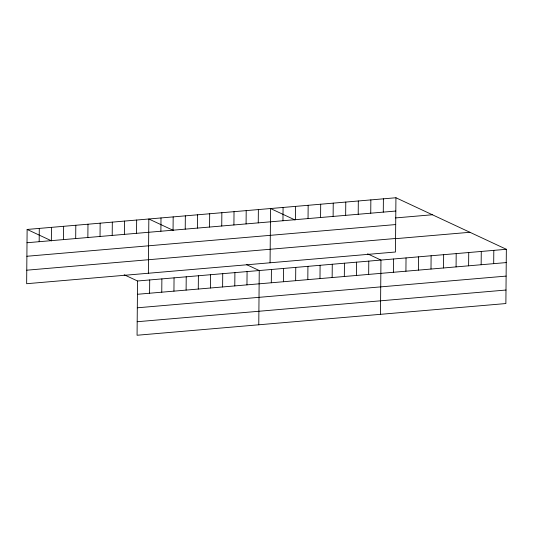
<?xml version="1.0" encoding="UTF-8"?>
<svg xmlns="http://www.w3.org/2000/svg" width="533" height="533" viewBox="0 0 533 533"><rect width="100%" height="100%" fill="white"/><g stroke="black" fill="none" stroke-linecap="round" stroke-linejoin="round"><path stroke-width="0.8" d="M27.123 229.45L26.65 283.709L395.459 252.009L395.932 197.75L27.123 229.45L51.661 240.909M39.175 241.696L39.295 228.404M51.348 240.649L51.468 227.358M63.52 239.603L63.634 226.312M75.693 238.557L75.806 225.266M87.858 237.511L87.978 224.22M100.031 236.465L100.151 223.174M112.203 235.419L112.316 222.128M124.376 234.373L124.489 221.082M136.541 233.327L136.661 220.036M124.156 274.748L137.541 280.991L137.068 335.25L505.877 303.55L506.35 249.291L395.932 197.75M148.361 273.242L148.834 218.99L173.372 230.443M149.593 293.237L149.713 279.945M160.886 231.235L160.999 217.944M161.766 292.191L161.879 278.899M173.058 230.189L173.172 216.898M173.938 291.145L174.051 277.853M185.224 229.143L185.344 215.852M186.104 290.099L186.224 276.807M197.397 228.097L197.516 214.806M198.276 289.053L198.396 275.761M209.569 227.051L209.682 213.76M210.448 288.007L210.562 274.715M221.741 226.005L221.855 212.714M222.621 286.961L222.734 273.669M233.914 224.959L234.027 211.668M234.786 285.915L234.906 272.623M246.079 223.913L246.199 210.622M246.959 284.869L247.079 271.577M258.252 222.867L258.365 209.576M258.772 324.79L259.245 270.531L246.606 264.635M270.064 262.782L270.537 208.53L295.075 219.982M271.304 282.776L271.417 269.485M282.963 220.742L283.076 207.45M283.469 281.73L283.589 268.439M295.502 219.663L295.615 206.371M295.642 280.684L295.762 267.393M308.041 218.583L308.161 205.298M307.814 279.638L307.927 266.347M319.987 278.592L320.1 265.301M320.58 217.511L320.699 204.219M332.152 277.546L332.272 264.255M333.118 216.431L333.238 203.14M344.325 276.5L344.445 263.209M345.657 215.352L345.777 202.06M356.497 275.454L356.61 262.163M358.203 214.273L358.316 200.988M368.669 274.408L368.783 261.117M370.741 213.2L370.855 199.908M380.482 314.323L380.955 260.071L367.57 253.821M383.28 212.121L383.394 198.829M393.381 272.283L393.494 258.991M405.919 271.204L406.033 257.919M418.458 270.131L418.572 256.839M430.997 269.052L431.11 255.76M443.536 267.972L443.649 254.681M456.075 266.893L456.195 253.608M468.614 265.82L468.734 252.529M481.152 264.741L481.272 251.449M493.691 263.662L493.811 250.37M27.01 242.742L395.819 211.041M395.539 217.924L432.37 214.759M26.89 256.26L395.699 224.56M26.77 270.191L395.579 238.491M395.459 238.684L469.913 232.281M137.541 280.991L506.35 249.291M137.421 294.283L506.237 262.582M137.307 307.801L506.117 276.101M137.181 321.732L505.997 290.032"/></g></svg>
